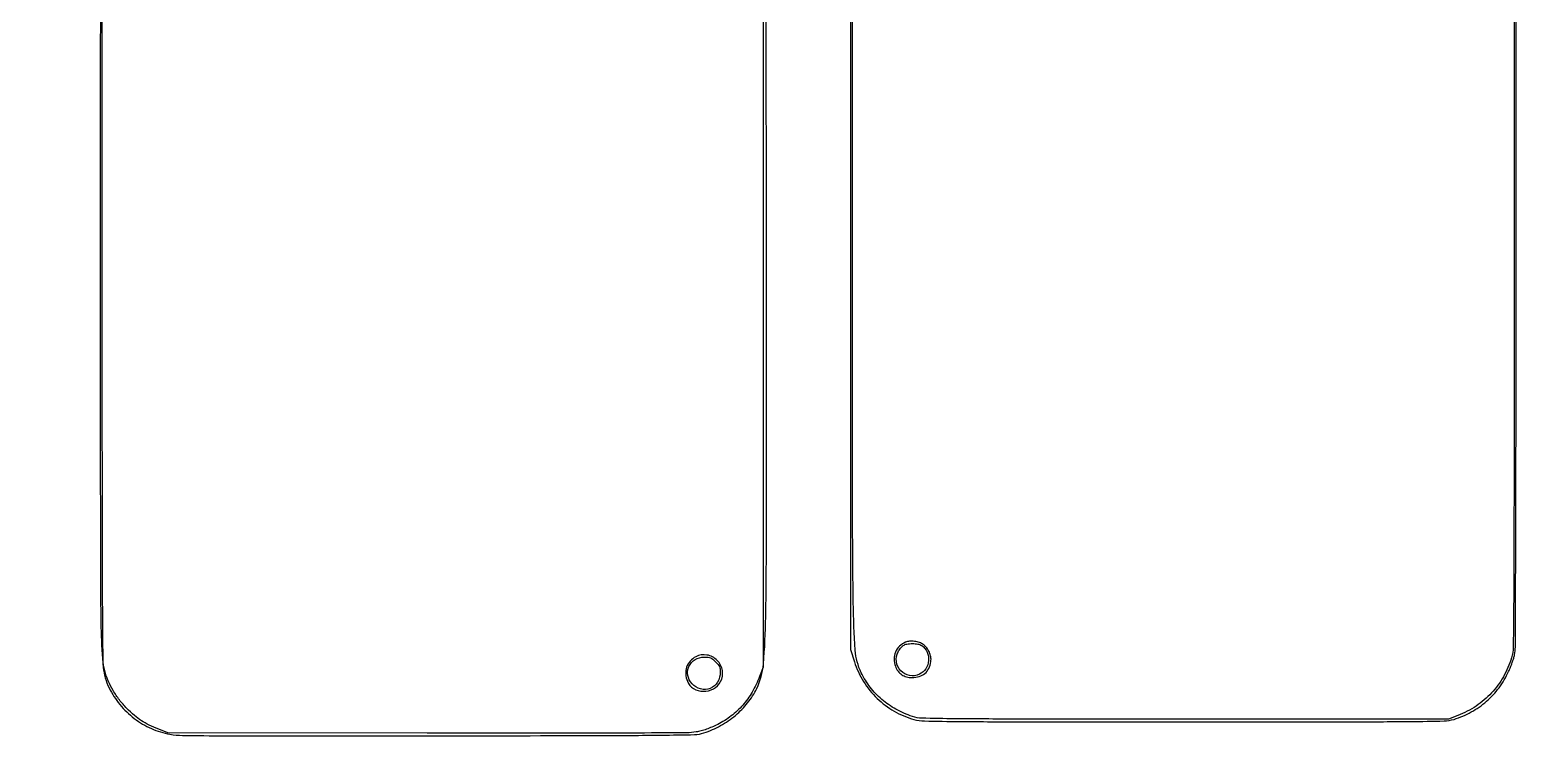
# Model space of a CAD drawing. Extents: x 59 to 2262, y 42 to 2281.
# Drawn here: x 1160 to 2262, y 42 to 560 of the extents above; entities that cross this region are included whole.
import ezdxf

# ---------------------------------------------------------------- set-up
doc = ezdxf.new("R2010")
doc.units = 0

msp = doc.modelspace()

# ---------------------------------------------------------------- linework, layer by layer
for points in [[(1589.705255, 929.834719, -0.000006), (1654.062521, 967.38144, -0.010615)], [(1874.352895, 941.32037, 0.00001), (1810.030518, 978.817339, 0.009807)], [(2249.5, 720.27532), (2249.5, 412.88766, -0.000097), (2249.462251, 217.388951, -0.001371), (2249.243624, 147.500817, -0.001469), (2248.890297, 107.39085, -0.071564), (2247.660308, 99.5, -0.054232), (2241.676398, 85.575305, -0.058821), (2232.967714, 73.674635, -0.05877), (2221.719895, 64.120735, -0.053979), (2208.241551, 57.122818), (2201.5, 54.5), (2007.5, 54.5, -0.000153), (1883.386062, 54.537947, -0.002213), (1839.407043, 54.759521, -0.003366), (1814.892837, 55.156611, -0.077099), (1808, 56.388278, -0.04378), (1795.867695, 61.780333, -0.050632), (1785.482207, 68.991148, -0.05206), (1776.991886, 77.947534, -0.051151), (1770.47712, 88.515165, -0.095524), (1766.090038, 105.022034, -0.013693), (1764.618465, 140.110312, -0.003533), (1764.08437, 211.660404, -0.000091), (1764.014781, 533.212487, -0.000061), (1764.039377, 814.100483, -0.001096)], [(1762.5, 960.5), (1762.5, 533), (1762.5, 105.5), (1765.42687, 96.569334, 0.059676), (1772.187437, 82.055315, 0.061686), (1782.122814, 69.727268, 0.062258), (1794.673562, 60.286996, 0.062825), (1809.124353, 54.261498, 0.062346), (1816.765773, 53.145424, 0.002905), (1842.961191, 52.760595, 0.002048), (1888.896199, 52.540839, 0.000172), (2007.5, 52.5, 0.000161), (2128.662284, 52.539133, 0.00216), (2173.17033, 52.76015, 0.003256), (2198.16263, 53.15499, 0.069357), (2205.457289, 54.338195, 0.051544), (2218.140184, 59.734723, 0.053757), (2229.257894, 67.549861, 0.053634), (2238.475196, 77.57341, 0.050877), (2245.538506, 89.5, 0.013265), (2246.859086, 92.567769, 0.010027), (2248.150795, 96.000396, 0.010156), (2249.234465, 99.275442, 0.023069), (2249.887248, 101.799221, 0.050744), (2250.476006, 107.355161, 0.000168), (2250.740664, 176.318104, 0.0007), (2250.934736, 268.603416, 0.000191), (2250.981657, 414.299221), (2250.963315, 721.5)], [(1698.5, 951.5), (1698.5, 522), (1698.5, 92.5), (1695.877182, 85.758449, -0.039198), (1690.370207, 74.340329, -0.048019), (1683.4544, 64.728651, -0.049674), (1675.050731, 56.870609, -0.04715), (1665.120386, 50.667451, -0.014468), (1660.912959, 48.711319, -0.016332), (1656.764392, 47.085041, -0.017533), (1652.853367, 45.849997, -0.026527), (1649.368896, 45.078952, -0.039547), (1642.464994, 44.486002, -0.000566), (1601.032898, 44.258502, -0.00115), (1543.451811, 44.139946, -0.000309), (1452, 44.218547), (1261.5, 44.5), (1254.88043, 47.078541, -0.019943), (1247.869824, 50.136676, -0.032262), (1242.211384, 53.344367, -0.032427), (1237.032606, 57.240979, -0.020406), (1231.493864, 62.407944, -0.03091), (1226.087775, 68.602901, -0.031484), (1221.522659, 75.380564, -0.031829), (1217.888753, 82.602766, -0.033255), (1215.261498, 90.124353, -0.064764), (1214.102379, 98.336936, -0.00131), (1213.75663, 140.270203, -0.001303), (1213.53937, 212.252301, -0.000103), (1213.5, 403.312038), (1213.5, 710.124075)], [(1212.094216, 711.5), (1212.047108, 403.960099, 0.000131), (1212.072415, 171.63268, 0.004824), (1212.604406, 118.540696, 0.020575), (1214.196186, 92.398306, 0.088903), (1218.468964, 77.5, 0.057962), (1226.414159, 65.170563, 0.057742), (1236.986209, 54.976229, 0.058399), (1249.48819, 47.563674, 0.061989), (1263.118665, 43.426215, 0.039359), (1272.377515, 42.570042, 0.00187), (1303.600655, 42.264294, 0.001651), (1354.546499, 42.124185, 0.000227), (1460.572914, 42.231022, 0.000164), (1579.713655, 42.444417, 0.002195), (1623.496862, 42.729403, 0.00316), (1648.174189, 43.154363, 0.075075), (1655, 44.350027, 0.046027), (1667.258197, 49.754766, 0.048318), (1678.107631, 57.238247, 0.049614), (1687.068604, 66.456096, 0.054267), (1693.733488, 77, 0.093373), (1698.661599, 94.871787, 0.016797), (1700.369316, 129.507501, 0.003981), (1700.916635, 200.466339, 0.000098), (1700.771927, 526), (1700.5, 950.5)]]:
    msp.add_lwpolyline(points, format="xyb")
for points in [[(1803.000513, 110.92772, 0.091216), (1798.482751, 107.974925, 0.102889), (1795.538091, 103.715765, 0.102359), (1794.526587, 98.617202, 0.089399), (1795.536254, 93.265899, 0.067763), (1797.487042, 89.696101, 0.085828), (1800.196988, 87.099146, 0.084576), (1803.655255, 85.537647, 0.063712), (1807.79966, 85.003738, 0.07283), (1813.036585, 85.765969, 0.104125), (1817.149691, 87.99932, 0.104973), (1819.990889, 91.685426, 0.075012), (1821.523457, 96.6796, 0.077662), (1821.499591, 100.085006, 0.064509), (1820.45948, 103.559563, 0.062977), (1818.533877, 106.732345, 0.06695), (1815.913425, 109.252152, 0.078568), (1813.159226, 110.669628, 0.047399), (1809.571323, 111.486153, 0.047611), (1805.925076, 111.609764, 0.084125)], [(1649.071085, 100.302363, 0.087262), (1644.853784, 97.042588, 0.102542), (1642.285864, 92.702866, 0.100498), (1641.624387, 87.628266, 0.080732), (1642.891899, 82.258843, 0.159454), (1647.438885, 76.959949, 0.134482), (1654.576661, 74.922815, 0.129092), (1661.982755, 76.783274, 0.142407), (1667.195406, 82, 0.168967), (1668.558424, 90.069801, 0.154477), (1664.698784, 97.593729, 0.153809), (1657.197058, 101.54758, 0.167485)], [(1663.6, 96.6, -0.025632), (1665.353254, 94.657145, -0.065599), (1666.344824, 93.046668, -0.071054), (1666.84144, 91.313139, -0.034297), (1667, 89.004292, -0.135346), (1664.984783, 81.695956, -0.161812), (1659.601898, 77.051946, -0.165154), (1652.599679, 76.60568, -0.141317), (1646.25, 80.450652, -0.140183), (1643.144914, 86.609285, -0.157328), (1643.961056, 93.17554, -0.153319), (1648.498652, 98.144789, -0.132131), (1655.35, 99.995033, -0.025073), (1658.101839, 99.859779, -0.072917), (1659.944269, 99.399479, -0.073328), (1661.571244, 98.431306, -0.025559)], [(1814.783205, 108.439296, -0.133865), (1818.75996, 103.656472, -0.126775), (1819.865715, 97.412797, -0.127626), (1817.815922, 91.444045, -0.136603), (1813.162147, 87.406703, -0.159279), (1805.901924, 86.47848, -0.157534), (1799.457241, 90.009644, -0.15567), (1796.248128, 96.683818, -0.155377), (1797.494289, 103.988956, -0.032317), (1798.22903, 105.209535, -0.02253), (1799.204169, 106.488218, -0.02281), (1800.255312, 107.634362, -0.043022), (1801.216795, 108.439296, -0.108391), (1803.965183, 109.585371, -0.044814), (1808, 109.947731, -0.044814), (1812.034817, 109.585371, -0.108391)]]:
    msp.add_lwpolyline(points, format="xyb", close=True)

doc.saveas('drawing.dxf')
